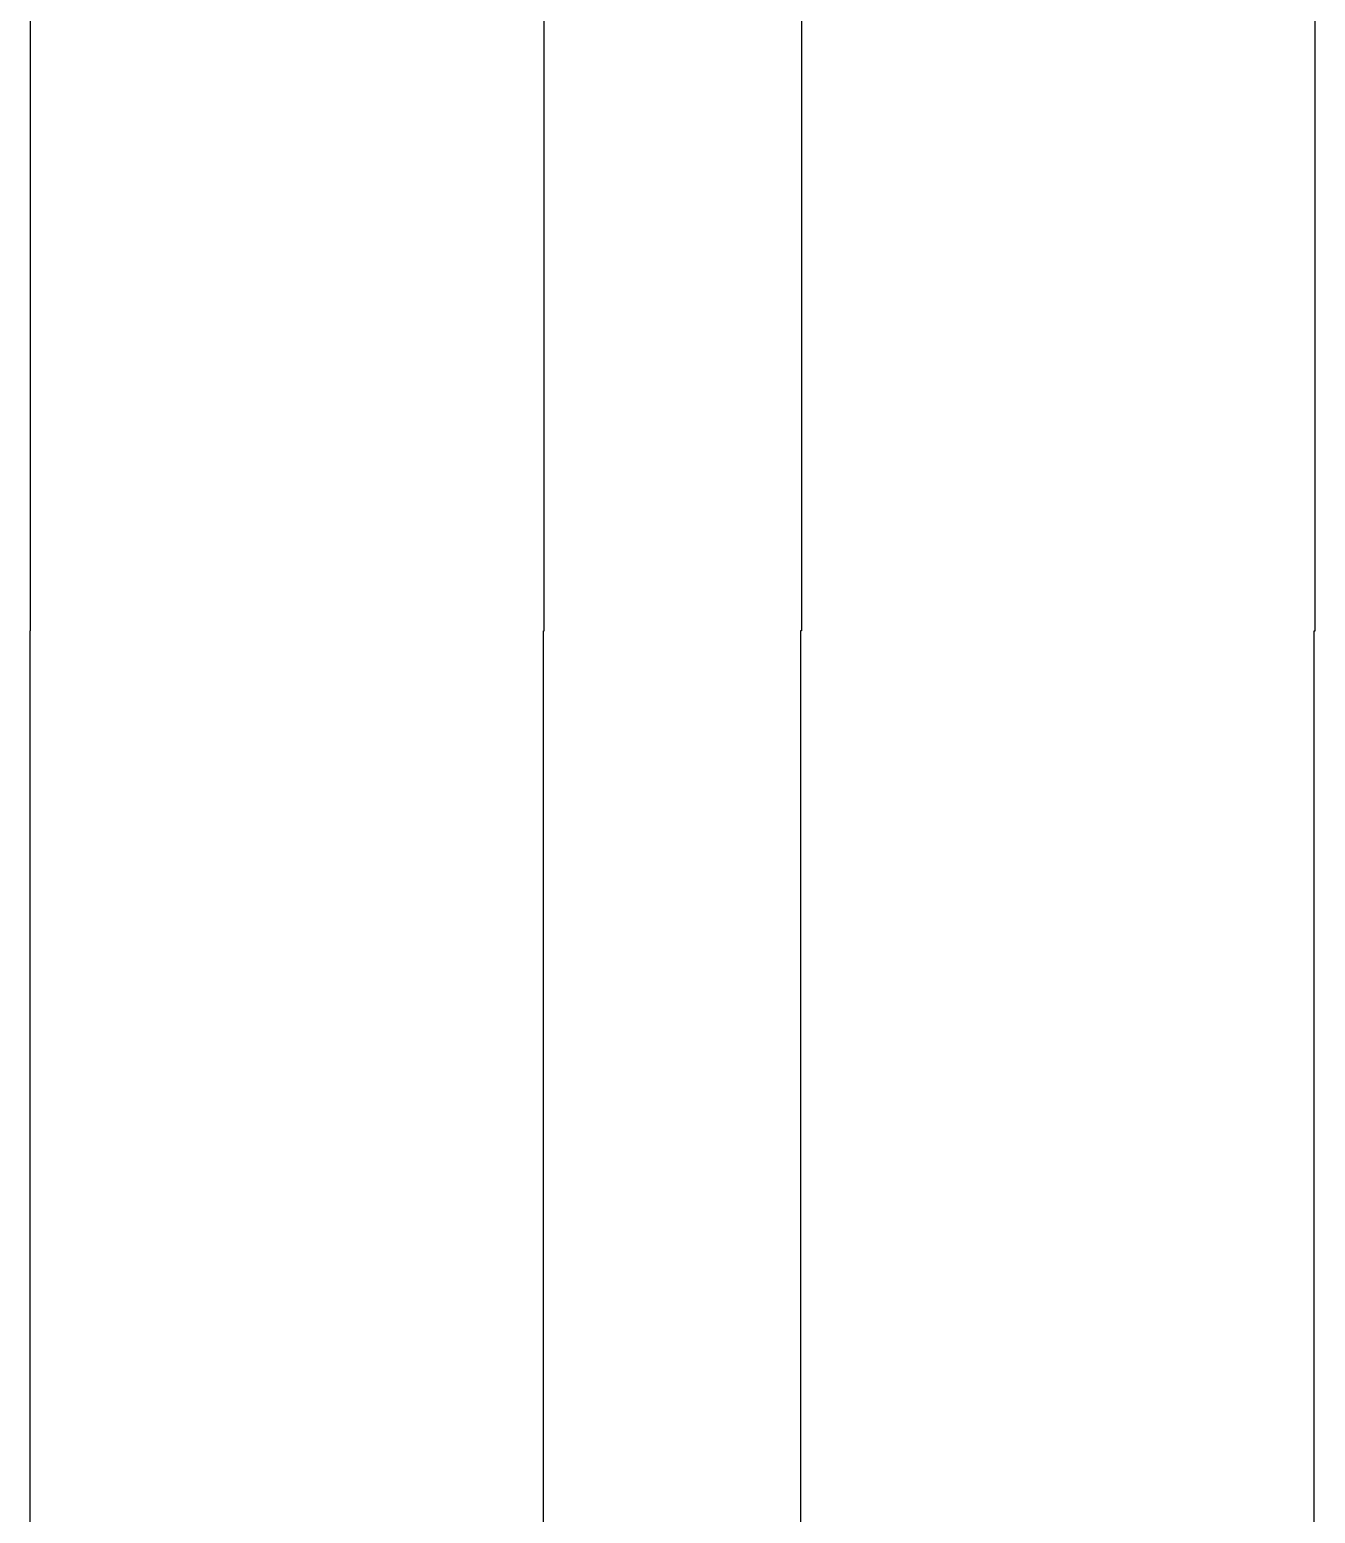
# Model space of a CAD drawing. Extents: x -38350 to 38650, y -35000 to 36000.
# Drawn here: x -3000 to -498, y 1783 to 4670 of the extents above; entities that cross this region are included whole.
import ezdxf

# ---------------------------------------------------------------- set-up
doc = ezdxf.new("R2010")
doc.units = 0
doc.header["$MEASUREMENT"] = 0
doc.layers.add('Layer1', color=10, linetype='Continuous')

msp = doc.modelspace()

# ---------------------------------------------------------------- linework, layer by layer
for p, q in [((-498, 3500), (-498, 16502)), ((-1498, 15502), (-1498, 3500)), ((-1999, 3500), (-1999, 10501)), ((-2999, 9501), (-2999, 3500)), ((-2999, 3500), (-3000, 3500)), ((-3000, 3500), (-3000, 0)), ((-2000, 0), (-2000, 3500)), ((-2000, 3500), (-1999, 3500)), ((-1498, 3500), (-1500, 3500)), ((-1500, 3500), (-1500, 0)), ((-500, 0), (-500, 3500)), ((-500, 3500), (-498, 3500))]:
    msp.add_line(p, q)
at = {"layer": 'Layer1'}
for p, q in [((-498, 3500), (-498, 16502)), ((-1498, 15502), (-1498, 3500)), ((-1999, 3500), (-1999, 10501)), ((-2999, 9501), (-2999, 3500)), ((-2999, 3500), (-3000, 3500)), ((-3000, 3500), (-3000, 0)), ((-2000, 0), (-2000, 3500)), ((-2000, 3500), (-1999, 3500)), ((-1498, 3500), (-1500, 3500)), ((-1500, 3500), (-1500, 0)), ((-500, 0), (-500, 3500)), ((-500, 3500), (-498, 3500))]:
    msp.add_line(p, q, dxfattribs=at)

doc.saveas('drawing.dxf')
